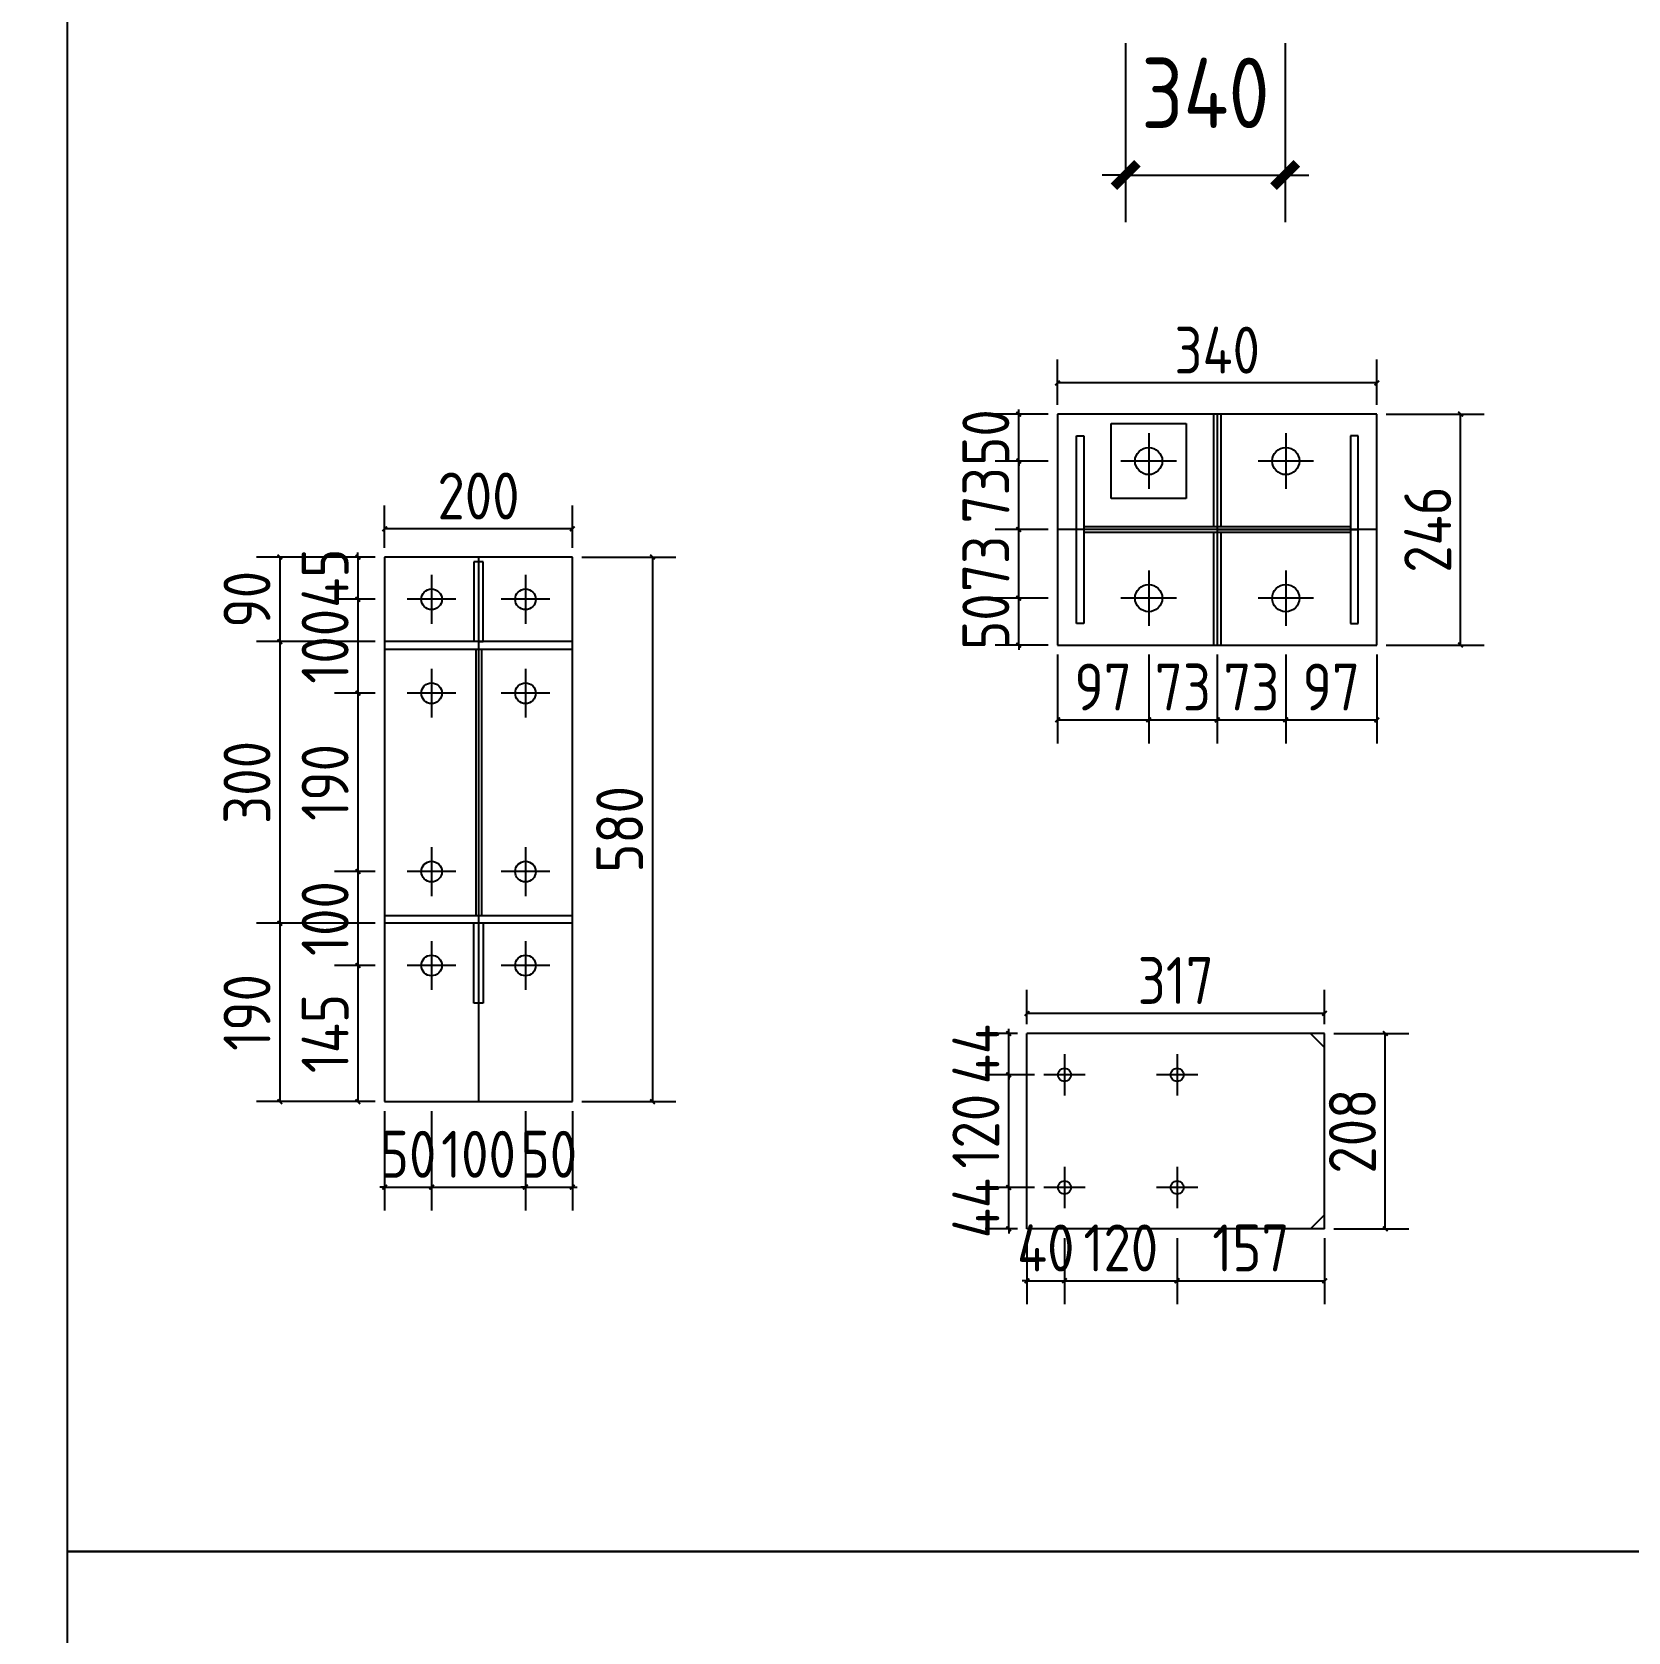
# Model space of a CAD drawing. Extents: x 533809 to 747315, y -17138 to 180511.
# Drawn here: x 640314 to 643714, y 154891 to 158299 of the extents above; entities that cross this region are included whole.
import ezdxf

# ---------------------------------------------------------------- set-up
doc = ezdxf.new("R2010")
doc.units = 0
doc.header["$LTSCALE"] = 1000
doc.header["$MEASUREMENT"] = 0
doc.layers.add('AXIS', color=3, linetype='Continuous')
doc.styles.get("Standard").update_dxf_attribs({"font": 'gbenor.shx', "bigfont": 'gbcbig.shx'})
doc.dimstyles.get("Standard").update_dxf_attribs({"dimscale": 100, "dimtxt": 3.5, "dimasz": 1, "dimexe": 2.5, "dimexo": 3, "dimgap": 1.5, "dimtad": 1, "dimdec": 0, "dimzin": 0, "dimdsep": 46, "dimtxsty": 'Standard', "dimblk": 'ARCHTICK', "dimcen": 0.09, "dimadec": 0, "dimazin": 0, "dimtfac": 1, "dimtdec": 0, "dimtix": 1, "dimtmove": 2, "dimatfit": 3, "dimfxl": 1, "dimtolj": 1, "dimtzin": 0, "dimarcsym": 0})

# ---------------------------------------------------------------- blocks, each defined once
blk = doc.blocks.new('_ArchTick')
at = {"color": 0, "linetype": 'ByBlock', "const_width": 0.4}
blk.add_lwpolyline([(-0.5, -0.5), (0.5, 0.5)], dxfattribs=at)
blk = doc.blocks.new('*D330')
at = {"layer": 'AXIS', "color": 3, "lineweight": -2}
for p, q in [((642643.6, 158275.4), (642643.6, 157894.1)), ((642983.6, 158275.4), (642983.6, 157894.1)), ((642643.6, 157994.1), (642593.6, 157994.1)), ((642643.6, 157994.1), (642983.6, 157994.1)), ((642983.6, 157994.1), (643033.6, 157994.1))]:
    blk.add_line(p, q, dxfattribs=at)
at = {"layer": 'Defpoints', "color": 0}
for p in [(642643.6, 158375.4), (642983.6, 158375.4), (642983.6, 157994.1)]:
    blk.add_point(p, dxfattribs=at)
at = {"layer": 'AXIS', "color": 3, "lineweight": -2, "xscale": 50, "yscale": 50, "zscale": 50}
blk.add_blockref('_ArchTick', (642643.6, 157994.1), dxfattribs=at)
at = {"layer": 'AXIS', "color": 3, "lineweight": -2, "xscale": 50, "yscale": 50, "zscale": 50, "rotation": 180}
blk.add_blockref('_ArchTick', (642983.6, 157994.1), dxfattribs=at)
at = {"layer": 'AXIS', "color": 0, "insert": (642813.6, 158169.1), "char_height": 150, "attachment_point": 5}
blk.add_mtext('\\A1;340', dxfattribs=at)
blk = doc.blocks.new('*D368')
at = {"color": 3, "lineweight": -2}
for p, q in [((641008.2, 157180.4), (641008.2, 157190.4)), ((641045, 157180.4), (640958.2, 157180.4)), ((641008.2, 157180.4), (641008.2, 157090.4)), ((641045, 157090.4), (640958.2, 157090.4)), ((641008.2, 157090.4), (641008.2, 157080.4))]:
    blk.add_line(p, q, dxfattribs=at)
at = {"layer": 'Defpoints', "color": 0}
for p in [(641065, 157180.4), (641008.2, 157090.4), (641065, 157090.4)]:
    blk.add_point(p, dxfattribs=at)
at = {"color": 3, "lineweight": -2, "xscale": 10, "yscale": 10, "zscale": 10}
for p, rotation in [((641008.2, 157180.4), 270), ((641008.2, 157090.4), 90)]:
    blk.add_blockref('_ArchTick', p, dxfattribs=dict(at, rotation=rotation))
at = {"color": 0, "insert": (640938.2, 157135.4), "char_height": 100, "attachment_point": 5, "rotation": 90}
blk.add_mtext('\\A1;45', dxfattribs=at)
blk = doc.blocks.new('*D331')
at = {"color": 3, "lineweight": -2}
for p, q in [((641045, 157090.4), (640958.2, 157090.4)), ((641008.2, 157090.4), (641008.2, 156890.4)), ((641045, 156890.4), (640958.2, 156890.4))]:
    blk.add_line(p, q, dxfattribs=at)
at = {"layer": 'Defpoints', "color": 0}
for p in [(641065, 157090.4), (641008.2, 156890.4), (641065, 156890.4)]:
    blk.add_point(p, dxfattribs=at)
at = {"color": 3, "lineweight": -2, "xscale": 10, "yscale": 10, "zscale": 10}
for p, rotation in [((641008.2, 157090.4), 90), ((641008.2, 156890.4), 270)]:
    blk.add_blockref('_ArchTick', p, dxfattribs=dict(at, rotation=rotation))
at = {"color": 0, "insert": (640938.2, 156990.4), "char_height": 100, "attachment_point": 5, "rotation": 90}
blk.add_mtext('\\A1;100', dxfattribs=at)
blk = doc.blocks.new('*D332')
at = {"color": 3, "lineweight": -2}
for p, q in [((641045, 156890.4), (640958.2, 156890.4)), ((641008.2, 156890.4), (641008.2, 156510.4)), ((641045, 156510.4), (640958.2, 156510.4))]:
    blk.add_line(p, q, dxfattribs=at)
at = {"layer": 'Defpoints', "color": 0}
for p in [(641065, 156890.4), (641008.2, 156510.4), (641065, 156510.4)]:
    blk.add_point(p, dxfattribs=at)
at = {"color": 3, "lineweight": -2, "xscale": 10, "yscale": 10, "zscale": 10}
for p, rotation in [((641008.2, 156890.4), 90), ((641008.2, 156510.4), 270)]:
    blk.add_blockref('_ArchTick', p, dxfattribs=dict(at, rotation=rotation))
at = {"color": 0, "insert": (640938.2, 156700.4), "char_height": 100, "attachment_point": 5, "rotation": 90}
blk.add_mtext('\\A1;190', dxfattribs=at)
blk = doc.blocks.new('*D333')
at = {"color": 3, "lineweight": -2}
for p, q in [((641045, 156510.4), (640958.2, 156510.4)), ((641008.2, 156510.4), (641008.2, 156310.4)), ((641045, 156310.4), (640958.2, 156310.4))]:
    blk.add_line(p, q, dxfattribs=at)
at = {"layer": 'Defpoints', "color": 0}
for p in [(641065, 156510.4), (641008.2, 156310.4), (641065, 156310.4)]:
    blk.add_point(p, dxfattribs=at)
at = {"color": 3, "lineweight": -2, "xscale": 10, "yscale": 10, "zscale": 10}
for p, rotation in [((641008.2, 156510.4), 90), ((641008.2, 156310.4), 270)]:
    blk.add_blockref('_ArchTick', p, dxfattribs=dict(at, rotation=rotation))
at = {"color": 0, "insert": (640938.2, 156410.4), "char_height": 100, "attachment_point": 5, "rotation": 90}
blk.add_mtext('\\A1;100', dxfattribs=at)
blk = doc.blocks.new('*D369')
at = {"color": 3, "lineweight": -2}
for p, q in [((641045, 156310.4), (640958.2, 156310.4)), ((641008.2, 156310.4), (641008.2, 156020.4)), ((641045, 156020.4), (640958.2, 156020.4))]:
    blk.add_line(p, q, dxfattribs=at)
at = {"layer": 'Defpoints', "color": 0}
for p in [(641065, 156310.4), (641008.2, 156020.4), (641065, 156020.4)]:
    blk.add_point(p, dxfattribs=at)
at = {"color": 3, "lineweight": -2, "xscale": 10, "yscale": 10, "zscale": 10}
for p, rotation in [((641008.2, 156310.4), 90), ((641008.2, 156020.4), 270)]:
    blk.add_blockref('_ArchTick', p, dxfattribs=dict(at, rotation=rotation))
at = {"color": 0, "insert": (640938.2, 156165.4), "char_height": 100, "attachment_point": 5, "rotation": 90}
blk.add_mtext('\\A1;145', dxfattribs=at)
blk = doc.blocks.new('*D334')
at = {"color": 3, "lineweight": -2}
for p, q in [((641065, 156000.4), (641065, 155788.3)), ((641165, 156000.4), (641165, 155788.3)), ((641065, 155838.3), (641055, 155838.3)), ((641065, 155838.3), (641165, 155838.3)), ((641165, 155838.3), (641175, 155838.3))]:
    blk.add_line(p, q, dxfattribs=at)
at = {"layer": 'Defpoints', "color": 0}
for p in [(641065, 156020.4), (641165, 156020.4), (641165, 155838.3)]:
    blk.add_point(p, dxfattribs=at)
at = {"color": 3, "lineweight": -2, "xscale": 10, "yscale": 10, "zscale": 10}
blk.add_blockref('_ArchTick', (641065, 155838.3), dxfattribs=at)
at = {"color": 3, "lineweight": -2, "xscale": 10, "yscale": 10, "zscale": 10, "rotation": 180}
blk.add_blockref('_ArchTick', (641165, 155838.3), dxfattribs=at)
at = {"color": 0, "insert": (641115, 155908.3), "char_height": 100, "attachment_point": 5}
blk.add_mtext('\\A1;50', dxfattribs=at)
blk = doc.blocks.new('*D335')
at = {"color": 3, "lineweight": -2}
for p, q in [((641165, 156000.4), (641165, 155788.3)), ((641365, 156000.4), (641365, 155788.3)), ((641165, 155838.3), (641365, 155838.3))]:
    blk.add_line(p, q, dxfattribs=at)
at = {"layer": 'Defpoints', "color": 0}
for p in [(641165, 156020.4), (641365, 156020.4), (641365, 155838.3)]:
    blk.add_point(p, dxfattribs=at)
at = {"color": 3, "lineweight": -2, "xscale": 10, "yscale": 10, "zscale": 10, "rotation": 180}
blk.add_blockref('_ArchTick', (641165, 155838.3), dxfattribs=at)
at = {"color": 3, "lineweight": -2, "xscale": 10, "yscale": 10, "zscale": 10}
blk.add_blockref('_ArchTick', (641365, 155838.3), dxfattribs=at)
at = {"color": 0, "insert": (641265, 155908.3), "char_height": 100, "attachment_point": 5}
blk.add_mtext('\\A1;100', dxfattribs=at)
blk = doc.blocks.new('*D370')
at = {"color": 3, "lineweight": -2}
for p, q in [((641365, 156000.4), (641365, 155788.3)), ((641465, 156000.4), (641465, 155788.3)), ((641365, 155838.3), (641355, 155838.3)), ((641365, 155838.3), (641465, 155838.3)), ((641465, 155838.3), (641475, 155838.3))]:
    blk.add_line(p, q, dxfattribs=at)
at = {"layer": 'Defpoints', "color": 0}
for p in [(641365, 156020.4), (641465, 156020.4), (641465, 155838.3)]:
    blk.add_point(p, dxfattribs=at)
at = {"color": 3, "lineweight": -2, "xscale": 10, "yscale": 10, "zscale": 10}
blk.add_blockref('_ArchTick', (641365, 155838.3), dxfattribs=at)
at = {"color": 3, "lineweight": -2, "xscale": 10, "yscale": 10, "zscale": 10, "rotation": 180}
blk.add_blockref('_ArchTick', (641465, 155838.3), dxfattribs=at)
at = {"color": 0, "insert": (641415, 155908.3), "char_height": 100, "attachment_point": 5}
blk.add_mtext('\\A1;50', dxfattribs=at)
blk = doc.blocks.new('*D371')
at = {"color": 3, "lineweight": -2}
for p, q in [((641045, 157180.4), (640791.7, 157180.4)), ((640841.7, 157180.4), (640841.7, 157000.4)), ((641045, 157000.4), (640791.7, 157000.4))]:
    blk.add_line(p, q, dxfattribs=at)
at = {"layer": 'Defpoints', "color": 0}
for p in [(641065, 157180.4), (640841.7, 157000.4), (641065, 157000.4)]:
    blk.add_point(p, dxfattribs=at)
at = {"color": 3, "lineweight": -2, "xscale": 10, "yscale": 10, "zscale": 10}
for p, rotation in [((640841.7, 157180.4), 90), ((640841.7, 157000.4), 270)]:
    blk.add_blockref('_ArchTick', p, dxfattribs=dict(at, rotation=rotation))
at = {"color": 0, "insert": (640771.7, 157090.4), "char_height": 100, "attachment_point": 5, "rotation": 90}
blk.add_mtext('\\A1;90', dxfattribs=at)
blk = doc.blocks.new('*D372')
at = {"color": 3, "lineweight": -2}
for p, q in [((641045, 157000.4), (640791.7, 157000.4)), ((640841.7, 157000.4), (640841.7, 156400.4)), ((641045, 156400.4), (640791.7, 156400.4))]:
    blk.add_line(p, q, dxfattribs=at)
at = {"layer": 'Defpoints', "color": 0}
for p in [(641065, 157000.4), (640841.7, 156400.4), (641065, 156400.4)]:
    blk.add_point(p, dxfattribs=at)
at = {"color": 3, "lineweight": -2, "xscale": 10, "yscale": 10, "zscale": 10}
for p, rotation in [((640841.7, 157000.4), 90), ((640841.7, 156400.4), 270)]:
    blk.add_blockref('_ArchTick', p, dxfattribs=dict(at, rotation=rotation))
at = {"color": 0, "insert": (640771.7, 156700.4), "char_height": 100, "attachment_point": 5, "rotation": 90}
blk.add_mtext('\\A1;300', dxfattribs=at)
blk = doc.blocks.new('*D373')
at = {"color": 3, "lineweight": -2}
for p, q in [((641045, 156400.4), (640791.7, 156400.4)), ((640841.7, 156400.4), (640841.7, 156020.4)), ((641045, 156020.4), (640791.7, 156020.4))]:
    blk.add_line(p, q, dxfattribs=at)
at = {"layer": 'Defpoints', "color": 0}
for p in [(641065, 156400.4), (640841.7, 156020.4), (641065, 156020.4)]:
    blk.add_point(p, dxfattribs=at)
at = {"color": 3, "lineweight": -2, "xscale": 10, "yscale": 10, "zscale": 10}
for p, rotation in [((640841.7, 156400.4), 90), ((640841.7, 156020.4), 270)]:
    blk.add_blockref('_ArchTick', p, dxfattribs=dict(at, rotation=rotation))
at = {"color": 0, "insert": (640771.7, 156210.4), "char_height": 100, "attachment_point": 5, "rotation": 90}
blk.add_mtext('\\A1;190', dxfattribs=at)
blk = doc.blocks.new('*D374')
at = {"color": 3, "lineweight": -2}
for p, q in [((641485, 157180.4), (641685.7, 157180.4)), ((641635.7, 157180.4), (641635.7, 156020.4)), ((641485, 156020.4), (641685.7, 156020.4))]:
    blk.add_line(p, q, dxfattribs=at)
at = {"layer": 'Defpoints', "color": 0}
for p in [(641465, 157180.4), (641465, 156020.4), (641635.7, 156020.4)]:
    blk.add_point(p, dxfattribs=at)
at = {"color": 3, "lineweight": -2, "xscale": 10, "yscale": 10, "zscale": 10}
for p, rotation in [((641635.7, 157180.4), 90), ((641635.7, 156020.4), 270)]:
    blk.add_blockref('_ArchTick', p, dxfattribs=dict(at, rotation=rotation))
at = {"color": 0, "insert": (641565.7, 156600.4), "char_height": 100, "attachment_point": 5, "rotation": 90}
blk.add_mtext('\\A1;580', dxfattribs=at)
blk = doc.blocks.new('*D375')
at = {"color": 3, "lineweight": -2}
for p, q in [((641065, 157200.4), (641065, 157290.5)), ((641465, 157200.4), (641465, 157290.5)), ((641465, 157240.5), (641065, 157240.5))]:
    blk.add_line(p, q, dxfattribs=at)
at = {"layer": 'Defpoints', "color": 0}
for p in [(641065, 157240.5), (641065, 157180.4), (641465, 157180.4)]:
    blk.add_point(p, dxfattribs=at)
at = {"color": 3, "lineweight": -2, "xscale": 10, "yscale": 10, "zscale": 10, "rotation": 180}
blk.add_blockref('_ArchTick', (641065, 157240.5), dxfattribs=at)
at = {"color": 3, "lineweight": -2, "xscale": 10, "yscale": 10, "zscale": 10}
blk.add_blockref('_ArchTick', (641465, 157240.5), dxfattribs=at)
at = {"color": 0, "insert": (641265, 157310.5), "char_height": 100, "attachment_point": 5}
blk.add_mtext('\\A1;200', dxfattribs=at)
blk = doc.blocks.new('*D390')
at = {"color": 3, "lineweight": -2}
for p, q in [((642498.7, 156973), (642498.7, 156783.6)), ((642692.7, 156973), (642692.7, 156783.6)), ((642498.7, 156833.6), (642692.7, 156833.6))]:
    blk.add_line(p, q, dxfattribs=at)
at = {"layer": 'Defpoints', "color": 0}
for p in [(642498.7, 156993), (642692.7, 156993), (642692.7, 156833.6)]:
    blk.add_point(p, dxfattribs=at)
at = {"color": 3, "lineweight": -2, "xscale": 10, "yscale": 10, "zscale": 10, "rotation": 180}
blk.add_blockref('_ArchTick', (642498.7, 156833.6), dxfattribs=at)
at = {"color": 3, "lineweight": -2, "xscale": 10, "yscale": 10, "zscale": 10}
blk.add_blockref('_ArchTick', (642692.7, 156833.6), dxfattribs=at)
at = {"color": 0, "insert": (642595.7, 156903.6), "char_height": 100, "attachment_point": 5}
blk.add_mtext('\\A1;97', dxfattribs=at)
blk = doc.blocks.new('*D391')
at = {"color": 3, "lineweight": -2}
for p, q in [((642692.7, 156973), (642692.7, 156783.6)), ((642838.7, 156973), (642838.7, 156783.6)), ((642692.7, 156833.6), (642838.7, 156833.6))]:
    blk.add_line(p, q, dxfattribs=at)
at = {"layer": 'Defpoints', "color": 0}
for p in [(642692.7, 156993), (642838.7, 156993), (642838.7, 156833.6)]:
    blk.add_point(p, dxfattribs=at)
at = {"color": 3, "lineweight": -2, "xscale": 10, "yscale": 10, "zscale": 10, "rotation": 180}
blk.add_blockref('_ArchTick', (642692.7, 156833.6), dxfattribs=at)
at = {"color": 3, "lineweight": -2, "xscale": 10, "yscale": 10, "zscale": 10}
blk.add_blockref('_ArchTick', (642838.7, 156833.6), dxfattribs=at)
at = {"color": 0, "insert": (642765.7, 156903.6), "char_height": 100, "attachment_point": 5}
blk.add_mtext('\\A1;73', dxfattribs=at)
blk = doc.blocks.new('*D392')
at = {"color": 3, "lineweight": -2}
for p, q in [((642838.7, 156973), (642838.7, 156783.6)), ((642984.7, 156973), (642984.7, 156783.6)), ((642838.7, 156833.6), (642984.7, 156833.6))]:
    blk.add_line(p, q, dxfattribs=at)
at = {"layer": 'Defpoints', "color": 0}
for p in [(642838.7, 156993), (642984.7, 156993), (642984.7, 156833.6)]:
    blk.add_point(p, dxfattribs=at)
at = {"color": 3, "lineweight": -2, "xscale": 10, "yscale": 10, "zscale": 10, "rotation": 180}
blk.add_blockref('_ArchTick', (642838.7, 156833.6), dxfattribs=at)
at = {"color": 3, "lineweight": -2, "xscale": 10, "yscale": 10, "zscale": 10}
blk.add_blockref('_ArchTick', (642984.7, 156833.6), dxfattribs=at)
at = {"color": 0, "insert": (642911.7, 156903.6), "char_height": 100, "attachment_point": 5}
blk.add_mtext('\\A1;73', dxfattribs=at)
blk = doc.blocks.new('*D393')
at = {"color": 3, "lineweight": -2}
for p, q in [((642984.7, 156973), (642984.7, 156783.6)), ((643178.7, 156973), (643178.7, 156783.6)), ((642984.7, 156833.6), (643178.7, 156833.6))]:
    blk.add_line(p, q, dxfattribs=at)
at = {"layer": 'Defpoints', "color": 0}
for p in [(642984.7, 156993), (643178.7, 156993), (643178.7, 156833.6)]:
    blk.add_point(p, dxfattribs=at)
at = {"color": 3, "lineweight": -2, "xscale": 10, "yscale": 10, "zscale": 10, "rotation": 180}
blk.add_blockref('_ArchTick', (642984.7, 156833.6), dxfattribs=at)
at = {"color": 3, "lineweight": -2, "xscale": 10, "yscale": 10, "zscale": 10}
blk.add_blockref('_ArchTick', (643178.7, 156833.6), dxfattribs=at)
at = {"color": 0, "insert": (643081.7, 156903.6), "char_height": 100, "attachment_point": 5}
blk.add_mtext('\\A1;97', dxfattribs=at)
blk = doc.blocks.new('*D342')
at = {"color": 3, "lineweight": -2}
for p, q in [((642478.7, 157093), (642365.8, 157093)), ((642415.8, 157093), (642415.8, 157103)), ((642415.8, 156993), (642415.8, 157093)), ((642478.7, 156993), (642365.8, 156993)), ((642415.8, 156993), (642415.8, 156983))]:
    blk.add_line(p, q, dxfattribs=at)
at = {"layer": 'Defpoints', "color": 0}
for p in [(642415.8, 157093), (642498.7, 157093), (642498.7, 156993)]:
    blk.add_point(p, dxfattribs=at)
at = {"color": 3, "lineweight": -2, "xscale": 10, "yscale": 10, "zscale": 10}
for p, rotation in [((642415.8, 157093), 270), ((642415.8, 156993), 90)]:
    blk.add_blockref('_ArchTick', p, dxfattribs=dict(at, rotation=rotation))
at = {"color": 0, "insert": (642345.8, 157043), "char_height": 100, "attachment_point": 5, "rotation": 90}
blk.add_mtext('\\A1;50', dxfattribs=at)
blk = doc.blocks.new('*D394')
at = {"color": 3, "lineweight": -2}
for p, q in [((642478.7, 157239), (642365.8, 157239)), ((642415.8, 157093), (642415.8, 157239)), ((642478.7, 157093), (642365.8, 157093))]:
    blk.add_line(p, q, dxfattribs=at)
at = {"layer": 'Defpoints', "color": 0}
for p in [(642415.8, 157239), (642498.7, 157239), (642498.7, 157093)]:
    blk.add_point(p, dxfattribs=at)
at = {"color": 3, "lineweight": -2, "xscale": 10, "yscale": 10, "zscale": 10}
for p, rotation in [((642415.8, 157239), 90), ((642415.8, 157093), 270)]:
    blk.add_blockref('_ArchTick', p, dxfattribs=dict(at, rotation=rotation))
at = {"color": 0, "insert": (642345.8, 157166), "char_height": 100, "attachment_point": 5, "rotation": 90}
blk.add_mtext('\\A1;73', dxfattribs=at)
blk = doc.blocks.new('*D395')
at = {"color": 3, "lineweight": -2}
for p, q in [((642478.7, 157385), (642365.8, 157385)), ((642415.8, 157239), (642415.8, 157385)), ((642478.7, 157239), (642365.8, 157239))]:
    blk.add_line(p, q, dxfattribs=at)
at = {"layer": 'Defpoints', "color": 0}
for p in [(642415.8, 157385), (642498.7, 157385), (642498.7, 157239)]:
    blk.add_point(p, dxfattribs=at)
at = {"color": 3, "lineweight": -2, "xscale": 10, "yscale": 10, "zscale": 10}
for p, rotation in [((642415.8, 157385), 90), ((642415.8, 157239), 270)]:
    blk.add_blockref('_ArchTick', p, dxfattribs=dict(at, rotation=rotation))
at = {"color": 0, "insert": (642345.8, 157312), "char_height": 100, "attachment_point": 5, "rotation": 90}
blk.add_mtext('\\A1;73', dxfattribs=at)
blk = doc.blocks.new('*D396')
at = {"color": 3, "lineweight": -2}
for p, q in [((642415.8, 157485), (642415.8, 157495)), ((642478.7, 157485), (642365.8, 157485)), ((642415.8, 157385), (642415.8, 157485)), ((642478.7, 157385), (642365.8, 157385)), ((642415.8, 157385), (642415.8, 157375))]:
    blk.add_line(p, q, dxfattribs=at)
at = {"layer": 'Defpoints', "color": 0}
for p in [(642415.8, 157485), (642498.7, 157485), (642498.7, 157385)]:
    blk.add_point(p, dxfattribs=at)
at = {"color": 3, "lineweight": -2, "xscale": 10, "yscale": 10, "zscale": 10}
for p, rotation in [((642415.8, 157485), 270), ((642415.8, 157385), 90)]:
    blk.add_blockref('_ArchTick', p, dxfattribs=dict(at, rotation=rotation))
at = {"color": 0, "insert": (642345.8, 157435), "char_height": 100, "attachment_point": 5, "rotation": 90}
blk.add_mtext('\\A1;50', dxfattribs=at)
blk = doc.blocks.new('*D397')
at = {"color": 3, "lineweight": -2}
for p, q in [((642498.7, 157505), (642498.7, 157601.2)), ((643178.7, 157505), (643178.7, 157601.2)), ((643178.7, 157551.2), (642498.7, 157551.2))]:
    blk.add_line(p, q, dxfattribs=at)
at = {"layer": 'Defpoints', "color": 0}
for p in [(642498.7, 157551.2), (642498.7, 157485), (643178.7, 157485)]:
    blk.add_point(p, dxfattribs=at)
at = {"color": 3, "lineweight": -2, "xscale": 10, "yscale": 10, "zscale": 10, "rotation": 180}
blk.add_blockref('_ArchTick', (642498.7, 157551.2), dxfattribs=at)
at = {"color": 3, "lineweight": -2, "xscale": 10, "yscale": 10, "zscale": 10}
blk.add_blockref('_ArchTick', (643178.7, 157551.2), dxfattribs=at)
at = {"color": 0, "insert": (642838.7, 157621.2), "char_height": 100, "attachment_point": 5}
blk.add_mtext('\\A1;340', dxfattribs=at)
blk = doc.blocks.new('*D398')
at = {"color": 3, "lineweight": -2}
for p, q in [((643198.7, 157485), (643407.2, 157485)), ((643357.2, 156993), (643357.2, 157485)), ((643198.7, 156993), (643407.2, 156993))]:
    blk.add_line(p, q, dxfattribs=at)
at = {"layer": 'Defpoints', "color": 0}
for p in [(643178.7, 157485), (643357.2, 157485), (643178.7, 156993)]:
    blk.add_point(p, dxfattribs=at)
at = {"color": 3, "lineweight": -2, "xscale": 10, "yscale": 10, "zscale": 10}
for p, rotation in [((643357.2, 157485), 90), ((643357.2, 156993), 270)]:
    blk.add_blockref('_ArchTick', p, dxfattribs=dict(at, rotation=rotation))
at = {"color": 0, "insert": (643287.2, 157239), "char_height": 100, "attachment_point": 5, "rotation": 90}
blk.add_mtext('\\A1;246', dxfattribs=at)
blk = doc.blocks.new('*D356')
at = {"color": 3, "lineweight": -2}
for p, q in [((642449.4, 155837.5), (642344.6, 155837.5)), ((642394.6, 155837.5), (642394.6, 155847.5)), ((642394.6, 155749.5), (642394.6, 155837.5)), ((642413.4, 155749.5), (642344.6, 155749.5)), ((642394.6, 155749.5), (642394.6, 155739.5))]:
    blk.add_line(p, q, dxfattribs=at)
at = {"layer": 'Defpoints', "color": 0}
for p in [(642394.6, 155837.5), (642469.4, 155837.5), (642433.4, 155749.5)]:
    blk.add_point(p, dxfattribs=at)
at = {"color": 3, "lineweight": -2, "xscale": 10, "yscale": 10, "zscale": 10}
for p, rotation in [((642394.6, 155837.5), 270), ((642394.6, 155749.5), 90)]:
    blk.add_blockref('_ArchTick', p, dxfattribs=dict(at, rotation=rotation))
at = {"color": 0, "insert": (642324.6, 155793.5), "char_height": 100, "attachment_point": 5, "rotation": 90}
blk.add_mtext('\\A1;44', dxfattribs=at)
blk = doc.blocks.new('*D357')
at = {"color": 3, "lineweight": -2}
for p, q in [((642449.4, 156077.5), (642344.6, 156077.5)), ((642394.6, 155837.5), (642394.6, 156077.5)), ((642449.4, 155837.5), (642344.6, 155837.5))]:
    blk.add_line(p, q, dxfattribs=at)
at = {"layer": 'Defpoints', "color": 0}
for p in [(642394.6, 156077.5), (642469.4, 156077.5), (642469.4, 155837.5)]:
    blk.add_point(p, dxfattribs=at)
at = {"color": 3, "lineweight": -2, "xscale": 10, "yscale": 10, "zscale": 10}
for p, rotation in [((642394.6, 156077.5), 90), ((642394.6, 155837.5), 270)]:
    blk.add_blockref('_ArchTick', p, dxfattribs=dict(at, rotation=rotation))
at = {"color": 0, "insert": (642324.6, 155957.5), "char_height": 100, "attachment_point": 5, "rotation": 90}
blk.add_mtext('\\A1;120', dxfattribs=at)
blk = doc.blocks.new('*D358')
at = {"color": 3, "lineweight": -2}
for p, q in [((642413.4, 156165.5), (642344.6, 156165.5)), ((642394.6, 156165.5), (642394.6, 156175.5)), ((642394.6, 156077.5), (642394.6, 156165.5)), ((642449.4, 156077.5), (642344.6, 156077.5)), ((642394.6, 156077.5), (642394.6, 156067.5))]:
    blk.add_line(p, q, dxfattribs=at)
at = {"layer": 'Defpoints', "color": 0}
for p in [(642394.6, 156165.5), (642433.4, 156165.5), (642469.4, 156077.5)]:
    blk.add_point(p, dxfattribs=at)
at = {"color": 3, "lineweight": -2, "xscale": 10, "yscale": 10, "zscale": 10}
for p, rotation in [((642394.6, 156165.5), 270), ((642394.6, 156077.5), 90)]:
    blk.add_blockref('_ArchTick', p, dxfattribs=dict(at, rotation=rotation))
at = {"color": 0, "insert": (642324.6, 156121.5), "char_height": 100, "attachment_point": 5, "rotation": 90}
blk.add_mtext('\\A1;44', dxfattribs=at)
blk = doc.blocks.new('*D323')
at = {"color": 3, "lineweight": -2}
for p, q in [((642433.4, 155729.5), (642433.4, 155588.8)), ((642513.4, 155729.5), (642513.4, 155588.8)), ((642433.4, 155638.8), (642423.4, 155638.8)), ((642433.4, 155638.8), (642513.4, 155638.8)), ((642513.4, 155638.8), (642523.4, 155638.8))]:
    blk.add_line(p, q, dxfattribs=at)
at = {"layer": 'Defpoints', "color": 0}
for p in [(642433.4, 155749.5), (642513.4, 155749.5), (642513.4, 155638.8)]:
    blk.add_point(p, dxfattribs=at)
at = {"color": 3, "lineweight": -2, "xscale": 10, "yscale": 10, "zscale": 10}
blk.add_blockref('_ArchTick', (642433.4, 155638.8), dxfattribs=at)
at = {"color": 3, "lineweight": -2, "xscale": 10, "yscale": 10, "zscale": 10, "rotation": 180}
blk.add_blockref('_ArchTick', (642513.4, 155638.8), dxfattribs=at)
at = {"color": 0, "insert": (642473.4, 155708.8), "char_height": 100, "attachment_point": 5}
blk.add_mtext('\\A1;40', dxfattribs=at)
blk = doc.blocks.new('*D324')
at = {"color": 3, "lineweight": -2}
for p, q in [((642513.4, 155729.5), (642513.4, 155588.8)), ((642753.4, 155729.5), (642753.4, 155588.8)), ((642513.4, 155638.8), (642753.4, 155638.8))]:
    blk.add_line(p, q, dxfattribs=at)
at = {"layer": 'Defpoints', "color": 0}
for p in [(642513.4, 155749.5), (642753.4, 155749.5), (642753.4, 155638.8)]:
    blk.add_point(p, dxfattribs=at)
at = {"color": 3, "lineweight": -2, "xscale": 10, "yscale": 10, "zscale": 10, "rotation": 180}
blk.add_blockref('_ArchTick', (642513.4, 155638.8), dxfattribs=at)
at = {"color": 3, "lineweight": -2, "xscale": 10, "yscale": 10, "zscale": 10}
blk.add_blockref('_ArchTick', (642753.4, 155638.8), dxfattribs=at)
at = {"color": 0, "insert": (642633.4, 155708.8), "char_height": 100, "attachment_point": 5}
blk.add_mtext('\\A1;120', dxfattribs=at)
blk = doc.blocks.new('*D359')
at = {"color": 3, "lineweight": -2}
for p, q in [((642753.4, 155729.5), (642753.4, 155588.8)), ((643067.4, 155729.5), (643067.4, 155588.8)), ((642753.4, 155638.8), (643067.4, 155638.8))]:
    blk.add_line(p, q, dxfattribs=at)
at = {"layer": 'Defpoints', "color": 0}
for p in [(642753.4, 155749.5), (643067.4, 155749.5), (643067.4, 155638.8)]:
    blk.add_point(p, dxfattribs=at)
at = {"color": 3, "lineweight": -2, "xscale": 10, "yscale": 10, "zscale": 10, "rotation": 180}
blk.add_blockref('_ArchTick', (642753.4, 155638.8), dxfattribs=at)
at = {"color": 3, "lineweight": -2, "xscale": 10, "yscale": 10, "zscale": 10}
blk.add_blockref('_ArchTick', (643067.4, 155638.8), dxfattribs=at)
at = {"color": 0, "insert": (642910.4, 155708.8), "char_height": 100, "attachment_point": 5}
blk.add_mtext('\\A1;157', dxfattribs=at)
blk = doc.blocks.new('*D360')
at = {"color": 3, "lineweight": -2}
for p, q in [((642433.4, 156185.5), (642433.4, 156258.4)), ((643067.4, 156185.5), (643067.4, 156258.4)), ((643067.4, 156208.4), (642433.4, 156208.4))]:
    blk.add_line(p, q, dxfattribs=at)
at = {"layer": 'Defpoints', "color": 0}
for p in [(642433.4, 156208.4), (642433.4, 156165.5), (643067.4, 156165.5)]:
    blk.add_point(p, dxfattribs=at)
at = {"color": 3, "lineweight": -2, "xscale": 10, "yscale": 10, "zscale": 10, "rotation": 180}
blk.add_blockref('_ArchTick', (642433.4, 156208.4), dxfattribs=at)
at = {"color": 3, "lineweight": -2, "xscale": 10, "yscale": 10, "zscale": 10}
blk.add_blockref('_ArchTick', (643067.4, 156208.4), dxfattribs=at)
at = {"color": 0, "insert": (642750.4, 156278.4), "char_height": 100, "attachment_point": 5}
blk.add_mtext('\\A1;317', dxfattribs=at)
blk = doc.blocks.new('*D361')
at = {"color": 3, "lineweight": -2}
for p, q in [((643087.4, 156165.5), (643246.8, 156165.5)), ((643196.8, 155749.5), (643196.8, 156165.5)), ((643087.4, 155749.5), (643246.8, 155749.5))]:
    blk.add_line(p, q, dxfattribs=at)
at = {"layer": 'Defpoints', "color": 0}
for p in [(643067.4, 156165.5), (643196.8, 156165.5), (643067.4, 155749.5)]:
    blk.add_point(p, dxfattribs=at)
at = {"color": 3, "lineweight": -2, "xscale": 10, "yscale": 10, "zscale": 10}
for p, rotation in [((643196.8, 156165.5), 90), ((643196.8, 155749.5), 270)]:
    blk.add_blockref('_ArchTick', p, dxfattribs=dict(at, rotation=rotation))
at = {"color": 0, "insert": (643126.8, 155957.5), "char_height": 100, "attachment_point": 5, "rotation": 90}
blk.add_mtext('\\A1;208', dxfattribs=at)

msp = doc.modelspace()

# ---------------------------------------------------------------- linework, layer by layer
for p, q in [((642498.7, 157485), (642498.7, 156993)), ((643178.7, 157485), (642498.7, 157485)), ((643178.7, 156993), (643178.7, 157485)), ((642692.7, 157444), (642692.7, 157326)), ((642984.7, 157444), (642984.7, 157326)), ((642751.7, 157385), (642633.7, 157385)), ((643043.7, 157385), (642925.7, 157385)), ((642838.7, 157239), (642538.7, 157239)), ((642838.7, 157239), (643138.7, 157239)), ((641065, 157180.4), (641065, 156020.4)), ((641465, 157180.4), (641065, 157180.4)), ((641465, 156020.4), (641465, 157180.4)), ((642692.7, 157152), (642692.7, 157034)), ((642984.7, 157152), (642984.7, 157034)), ((641165, 157142.4), (641165, 157038.4)), ((641365, 157142.4), (641365, 157038.4)), ((641217, 157090.4), (641113, 157090.4)), ((641417, 157090.4), (641313, 157090.4)), ((642751.7, 157093), (642633.7, 157093)), ((643043.7, 157093), (642925.7, 157093)), ((641065, 157000.4), (641065, 156984.4)), ((642498.7, 156993), (643178.7, 156993)), ((641165, 156942.4), (641165, 156838.4)), ((641365, 156942.4), (641365, 156838.4)), ((641217, 156890.4), (641113, 156890.4)), ((641417, 156890.4), (641313, 156890.4)), ((641165, 156562.4), (641165, 156458.4)), ((641365, 156562.4), (641365, 156458.4)), ((641217, 156510.4), (641113, 156510.4)), ((641417, 156510.4), (641313, 156510.4)), ((641165, 156362.4), (641165, 156258.4)), ((641365, 156362.4), (641365, 156258.4)), ((641217, 156310.4), (641113, 156310.4)), ((641417, 156310.4), (641313, 156310.4)), ((643067.4, 156165.5), (642433.4, 156165.5)), ((642433.4, 155749.5), (642433.4, 156165.5)), ((643037.4, 156165.5), (643067.4, 156135.5)), ((643067.4, 155749.5), (643067.4, 156165.5)), ((642513.4, 156121.5), (642513.4, 156033.5)), ((642753.4, 156121.5), (642753.4, 156033.5)), ((642557.4, 156077.5), (642469.4, 156077.5)), ((642797.4, 156077.5), (642709.4, 156077.5)), ((641065, 156020.4), (641465, 156020.4)), ((642513.4, 155881.5), (642513.4, 155793.5)), ((642753.4, 155881.5), (642753.4, 155793.5)), ((642557.4, 155837.5), (642469.4, 155837.5)), ((642797.4, 155837.5), (642709.4, 155837.5)), ((643037.4, 155749.5), (643067.4, 155779.5)), ((643067.4, 155749.5), (642433.4, 155749.5))]:
    msp.add_line(p, q)
at = {"color": 2}
for p, q in [((642612.7, 157385), (642612.7, 157465)), ((642612.7, 157465), (642772.7, 157465)), ((642772.7, 157465), (642772.7, 157305)), ((642830.7, 157485), (642830.7, 157245)), ((642846.7, 157485), (642846.7, 157245)), ((642612.7, 157305), (642612.7, 157385)), ((642772.7, 157305), (642612.7, 157305)), ((642830.7, 157233), (642830.7, 156993)), ((642846.7, 157233), (642846.7, 156993)), ((641275, 157170.4), (641255, 157170.4)), ((641255, 157170.4), (641255, 157000.4)), ((641275, 157000.4), (641275, 157170.4)), ((641265, 157000.4), (641275, 157000.4)), ((641255, 156230.4), (641255, 156400.4)), ((641275, 156400.4), (641275, 156230.4)), ((641275, 156230.4), (641255, 156230.4))]:
    msp.add_line(p, q, dxfattribs=at)
at = {"color": 1}
for p, q in [((642838.7, 157485), (642838.7, 156993)), ((643178.7, 157239), (642498.7, 157239)), ((641265, 157180.4), (641265, 156020.4))]:
    msp.add_line(p, q, dxfattribs=at)
at = {"color": 4}
for p, q in [((642538.7, 157239), (642538.7, 157439)), ((642538.7, 157439), (642554.7, 157439)), ((642554.7, 157439), (642554.7, 157039)), ((643138.7, 157439), (643122.7, 157439)), ((643122.7, 157439), (643122.7, 157039)), ((643138.7, 157239), (643138.7, 157439)), ((642538.7, 157039), (642538.7, 157239)), ((643122.7, 157245), (642554.7, 157245)), ((643122.7, 157233), (642554.7, 157233)), ((643138.7, 157039), (643138.7, 157239)), ((642554.7, 157039), (642538.7, 157039)), ((643122.7, 157039), (643138.7, 157039)), ((641465, 157000.4), (641065, 157000.4)), ((641065, 156984.4), (641465, 156984.4)), ((641259, 156984.4), (641259, 156416.4)), ((641271, 156984.4), (641271, 156416.4)), ((641465, 156416.4), (641065, 156416.4)), ((641465, 156400.4), (641065, 156400.4))]:
    msp.add_line(p, q, dxfattribs=at)
for points in [[(595839.1, 140362.3), (640389.1, 140362.3), (640389.1, 171862.3), (595839.1, 171862.3)], [(640389.1, 163462.3), (652269.1, 163462.3), (652269.1, 155062.3), (640389.1, 155062.3)], [(640389.1, 155062.3), (652269.1, 155062.3), (652269.1, 146662.3), (640389.1, 146662.3)]]:
    msp.add_lwpolyline(points, close=True)
for centre, radius in [((642692.7, 157385), 29), ((642984.7, 157385), 29), ((642692.7, 157093), 29), ((642984.7, 157093), 29), ((641165, 157090.4), 22), ((641365, 157090.4), 22), ((641165, 156890.4), 22), ((641365, 156890.4), 22), ((641165, 156510.4), 22), ((641365, 156510.4), 22), ((641165, 156310.4), 22), ((641365, 156310.4), 22), ((642513.4, 156077.5), 14), ((642753.4, 156077.5), 14), ((642513.4, 155837.5), 14), ((642753.4, 155837.5), 14)]:
    msp.add_circle(centre, radius)

# ---------------------------------------------------------------- dimensions: what is measured, and where the dimension line sits
for p1, p2, distance, picture, middle in [((643178.7, 157485), (642498.7, 157485), -66.2, '*D397', (642838.7, 157621.2)), ((643178.7, 156993), (643178.7, 157485), -178.5, '*D398', (643287.2, 157239)), ((641465, 157180.4), (641065, 157180.4), -60.1, '*D375', (641265, 157310.5)), ((641465, 157180.4), (641465, 156020.4), 170.8, '*D374', (641565.7, 156600.4)), ((643067.4, 156165.5), (642433.4, 156165.5), -42.9, '*D360', (642750.4, 156278.4)), ((643067.4, 155749.5), (643067.4, 156165.5), -129.4, '*D361', (643126.8, 155957.5))]:
    dim = msp.add_aligned_dim(p1=p1, p2=p2, distance=distance, dimstyle='Standard', override={"dimtxt": 1, "dimasz": 0.1, "dimexe": 0.5, "dimexo": 0.2, "dimgap": 0.2, "dimlfac": 0.5, "dimclrd": 3, "dimclre": 3})
    dim.commit()
    dim.dimension.update_dxf_attribs({"geometry": picture, "text_midpoint": middle})
for base, p1, p2, picture, middle in [((642415.8, 157485), (642498.7, 157385), (642498.7, 157485), '*D396', (642345.8, 157435)), ((642415.8, 157385), (642498.7, 157239), (642498.7, 157385), '*D395', (642345.8, 157312)), ((642415.8, 157239), (642498.7, 157093), (642498.7, 157239), '*D394', (642345.8, 157166)), ((640841.7, 157000.4), (641065, 157180.4), (641065, 157000.4), '*D371', (640771.7, 157090.4)), ((641008.2, 157090.4), (641065, 157180.4), (641065, 157090.4), '*D368', (640938.2, 157135.4)), ((642415.8, 157093), (642498.7, 156993), (642498.7, 157093), '*D342', (642345.8, 157043)), ((641008.2, 156890.4), (641065, 157090.4), (641065, 156890.4), '*D331', (640938.2, 156990.4)), ((640841.7, 156400.4), (641065, 157000.4), (641065, 156400.4), '*D372', (640771.7, 156700.4)), ((641008.2, 156510.4), (641065, 156890.4), (641065, 156510.4), '*D332', (640938.2, 156700.4)), ((641008.2, 156310.4), (641065, 156510.4), (641065, 156310.4), '*D333', (640938.2, 156410.4)), ((640841.7, 156020.4), (641065, 156400.4), (641065, 156020.4), '*D373', (640771.7, 156210.4)), ((641008.2, 156020.4), (641065, 156310.4), (641065, 156020.4), '*D369', (640938.2, 156165.4)), ((642394.6, 156165.5), (642469.4, 156077.5), (642433.4, 156165.5), '*D358', (642324.6, 156121.5)), ((642394.6, 156077.5), (642469.4, 155837.5), (642469.4, 156077.5), '*D357', (642324.6, 155957.5)), ((642394.6, 155837.5), (642433.4, 155749.5), (642469.4, 155837.5), '*D356', (642324.6, 155793.5))]:
    dim = msp.add_linear_dim(base=base, p1=p1, p2=p2, angle=90, dimstyle='Standard', override={"dimtxt": 1, "dimasz": 0.1, "dimexe": 0.5, "dimexo": 0.2, "dimgap": 0.2, "dimlfac": 0.5, "dimclrd": 3, "dimclre": 3})
    dim.commit()
    dim.dimension.update_dxf_attribs({"geometry": picture, "text_midpoint": middle})
for base, p1, p2, picture, middle in [((642692.7, 156833.6), (642498.7, 156993), (642692.7, 156993), '*D390', (642595.7, 156903.6)), ((642838.7, 156833.6), (642692.7, 156993), (642838.7, 156993), '*D391', (642765.7, 156903.6)), ((642984.7, 156833.6), (642838.7, 156993), (642984.7, 156993), '*D392', (642911.7, 156903.6)), ((643178.7, 156833.6), (642984.7, 156993), (643178.7, 156993), '*D393', (643081.7, 156903.6)), ((641165, 155838.3), (641065, 156020.4), (641165, 156020.4), '*D334', (641115, 155908.3)), ((641365, 155838.3), (641165, 156020.4), (641365, 156020.4), '*D335', (641265, 155908.3)), ((641465, 155838.3), (641365, 156020.4), (641465, 156020.4), '*D370', (641415, 155908.3)), ((642513.4, 155638.8), (642433.4, 155749.5), (642513.4, 155749.5), '*D323', (642473.4, 155708.8)), ((642753.4, 155638.8), (642513.4, 155749.5), (642753.4, 155749.5), '*D324', (642633.4, 155708.8)), ((643067.4, 155638.8), (642753.4, 155749.5), (643067.4, 155749.5), '*D359', (642910.4, 155708.8))]:
    dim = msp.add_linear_dim(base=base, p1=p1, p2=p2, dimstyle='Standard', override={"dimtxt": 1, "dimasz": 0.1, "dimexe": 0.5, "dimexo": 0.2, "dimgap": 0.2, "dimlfac": 0.5, "dimclrd": 3, "dimclre": 3})
    dim.commit()
    dim.dimension.update_dxf_attribs({"geometry": picture, "text_midpoint": middle})
at = {"layer": 'AXIS', "color": 0}
dim = msp.add_linear_dim(base=(642983.6, 157994.1), p1=(642643.6, 158375.4), p2=(642983.6, 158375.4), dimstyle='Standard', override={"dimtxt": 1.5, "dimasz": 0.5, "dimexe": 1, "dimexo": 1, "dimgap": 1, "dimclrd": 3, "dimclre": 3}, dxfattribs=at)
dim.commit()
dim.dimension.update_dxf_attribs({"geometry": '*D330', "text_midpoint": (642813.6, 158169.1)})

doc.saveas('drawing.dxf')
